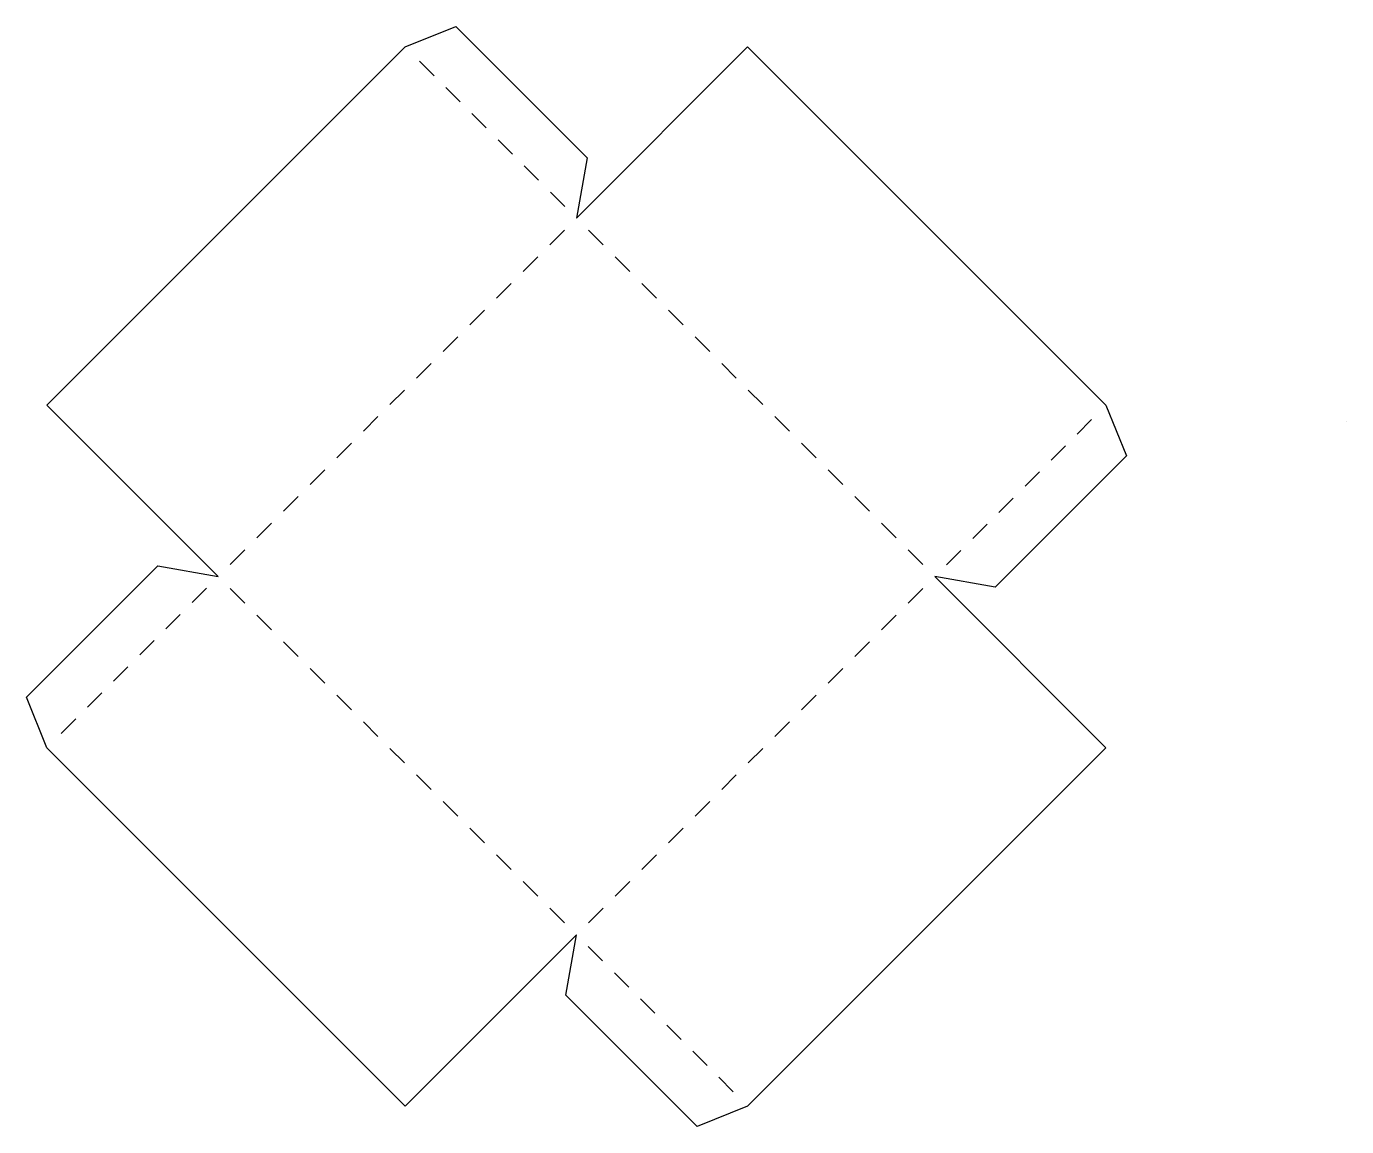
# Model space of a CAD drawing. Header units: centimetres. Extents: x -9.7 to 9.7, y -8.1 to 8.1.
import ezdxf

# ---------------------------------------------------------------- set-up
doc = ezdxf.new("R2010")
doc.units = ezdxf.units.CM
doc.header["$MEASUREMENT"] = 0
doc.layers.add('Layer 1', color=7, linetype='Continuous')

msp = doc.modelspace()

# ---------------------------------------------------------------- linework, layer by layer
at = {"layer": 'Layer 1', "color": 254}
for points, knots in [([(-6.90406, 0.00265), (-6.90406, 0.00265), (-6.90406, 0.0026), (-6.90406, 0.0026), (-6.90406, 0.0026), (-6.90406, 0.0026), (-7.79385, 0.15984), (-7.79385, 0.15984), (-7.79385, 0.15984), (-7.79385, 0.15984), (-9.72631, -1.7726), (-9.72631, -1.7726), (-9.72631, -1.7726), (-9.72631, -1.7726), (-9.42331, -2.51663), (-9.42331, -2.51663), (-9.42331, -2.51663), (-9.42331, -2.51663), (-4.14929, -7.79068), (-4.14929, -7.79068), (-4.14929, -7.79068), (-4.14929, -7.79068), (-4.14929, -7.79063), (-4.14929, -7.79063), (-4.14929, -7.79063), (-4.14929, -7.79063), (-1.63001, -5.27145), (-1.63001, -5.27145), (-1.63001, -5.27145), (-1.63001, -5.27145), (-1.78723, -6.16111), (-1.78723, -6.16111), (-1.78723, -6.16111), (-1.78723, -6.16111), (0.14529, -8.0936), (0.14529, -8.0936), (0.14529, -8.0936), (0.14529, -8.0936), (0.88927, -7.79063), (0.88927, -7.79063), (0.88927, -7.79063), (0.88927, -7.79063), (6.16332, -2.51658), (6.16332, -2.51658), (6.16332, -2.51658), (6.16332, -2.51658), (3.64403, 0.00265), (3.64403, 0.00265), (3.64403, 0.00265), (3.64403, 0.00265), (4.53374, -0.15464), (4.53374, -0.15464), (4.53374, -0.15464), (4.53374, -0.15464), (6.46623, 1.77785), (6.46623, 1.77785), (6.46623, 1.77785), (6.46623, 1.77785), (6.16326, 2.52188), (6.16326, 2.52188), (6.16326, 2.52188), (6.16326, 2.52188), (0.88919, 7.79587), (0.88919, 7.79587), (0.88919, 7.79587), (0.88919, 7.79587), (0.88919, 7.79587), (0.88919, 7.79587), (0.88919, 7.79587), (0.88919, 7.79587), (-1.63007, 5.27661), (-1.63007, 5.27661), (-1.63007, 5.27661), (-1.63007, 5.27661), (-1.63012, 5.27661), (-1.63012, 5.27661), (-1.63012, 5.27661), (-1.63012, 5.27661), (-1.47285, 6.16638), (-1.47285, 6.16638), (-1.47285, 6.16638), (-1.47285, 6.16638), (-3.40529, 8.0989), (-3.40529, 8.0989), (-3.40529, 8.0989), (-3.40529, 8.0989), (-4.1493, 7.79595), (-4.1493, 7.79595), (-4.1493, 7.79595), (-4.1493, 7.79595), (-9.4234, 2.52188), (-9.4234, 2.52188), (-9.4234, 2.52188), (-9.4234, 2.52188), (-6.90406, 0.00265), (-6.90406, 0.00265)], [0, 0, 0, 0, 0.04, 0.04, 0.04, 0.04, 0.08, 0.08, 0.08, 0.08, 0.12, 0.12, 0.12, 0.12, 0.16, 0.16, 0.16, 0.16, 0.2, 0.2, 0.2, 0.2, 0.24, 0.24, 0.24, 0.24, 0.28, 0.28, 0.28, 0.28, 0.32, 0.32, 0.32, 0.32, 0.36, 0.36, 0.36, 0.36, 0.4, 0.4, 0.4, 0.4, 0.44, 0.44, 0.44, 0.44, 0.48, 0.48, 0.48, 0.48, 0.52, 0.52, 0.52, 0.52, 0.56, 0.56, 0.56, 0.56, 0.6, 0.6, 0.6, 0.6, 0.64, 0.64, 0.64, 0.64, 0.68, 0.68, 0.68, 0.68, 0.72, 0.72, 0.72, 0.72, 0.76, 0.76, 0.76, 0.76, 0.8, 0.8, 0.8, 0.8, 0.84, 0.84, 0.84, 0.84, 0.88, 0.88, 0.88, 0.88, 0.92, 0.92, 0.92, 0.92, 1, 1, 1, 1]), ([(9.70465, 2.27925), (9.70465, 2.27925), (9.70447, 2.27925), (9.70447, 2.27925), (9.70447, 2.27925), (9.70447, 2.27925), (9.70447, 2.27944), (9.70447, 2.27944), (9.70447, 2.27944), (9.70447, 2.27944), (9.70465, 2.27944), (9.70465, 2.27944), (9.70465, 2.27944), (9.70465, 2.27944), (9.70465, 2.27925), (9.70465, 2.27925)], [0, 0, 0, 0, 0.2, 0.2, 0.2, 0.2, 0.4, 0.4, 0.4, 0.4, 0.6, 0.6, 0.6, 0.6, 1, 1, 1, 1])]:
    msp.add_open_spline(points, degree=3, knots=knots, dxfattribs=at)
at = {"layer": 'Layer 1', "color": 250, "lineweight": 25}
for points in [[(-3.93856, 7.58515), (-3.93856, 7.58515), (-3.72716, 7.37375), (-3.72716, 7.37375)], [(-3.3424, 6.98897), (-3.3424, 6.98897), (-3.5538, 7.20037), (-3.5538, 7.20037)], [(-3.16907, 6.81567), (-3.16907, 6.81567), (-2.95767, 6.60427), (-2.95767, 6.60427)], [(-2.78429, 6.43088), (-2.78429, 6.43088), (-2.57289, 6.21948), (-2.57289, 6.21948)], [(-2.18818, 5.83472), (-2.18818, 5.83472), (-2.39956, 6.04612), (-2.39956, 6.04612)], [(-1.80345, 5.44999), (-1.80345, 5.44999), (-2.0148, 5.66137), (-2.0148, 5.66137)], [(-1.80676, 5.1), (-1.80676, 5.1), (-2.02218, 4.88452), (-2.02218, 4.88452)], [(-1.23796, 4.88453), (-1.23796, 4.88453), (-1.45344, 5.10001), (-1.45344, 5.10001)], [(-2.41432, 4.49241), (-2.41432, 4.49241), (-2.19887, 4.70789), (-2.19887, 4.70789)], [(-1.0613, 4.70789), (-1.0613, 4.70789), (-0.84585, 4.49244), (-0.84585, 4.49244)], [(-2.80641, 4.10035), (-2.80641, 4.10035), (-2.59096, 4.31577), (-2.59096, 4.31577)], [(-0.45373, 4.10033), (-0.45373, 4.10033), (-0.66921, 4.31578), (-0.66921, 4.31578)], [(-3.1985, 3.70827), (-3.1985, 3.70827), (-2.98305, 3.92367), (-2.98305, 3.92367)], [(-0.06165, 3.70821), (-0.06165, 3.70821), (-0.2771, 3.92369), (-0.2771, 3.92369)], [(-3.37518, 3.53155), (-3.37518, 3.53155), (-3.59063, 3.31613), (-3.59063, 3.31613)], [(0.11504, 3.53158), (0.11504, 3.53158), (0.33049, 3.3161), (0.33049, 3.3161)], [(-3.76727, 3.13944), (-3.76727, 3.13944), (-3.98269, 2.92399), (-3.98269, 2.92399)], [(0.7226, 2.92402), (0.7226, 2.92402), (0.50715, 3.13947), (0.50715, 3.13947)], [(-4.15936, 2.74738), (-4.15936, 2.74738), (-4.37484, 2.5319), (-4.37484, 2.5319)], [(0.89921, 2.74735), (0.89921, 2.74735), (1.11466, 2.53193), (1.11466, 2.53193)], [(-4.55147, 2.35527), (-4.55147, 2.35527), (-4.76689, 2.13979), (-4.76689, 2.13979)], [(1.29135, 2.35529), (1.29135, 2.35529), (1.5068, 2.13984), (1.5068, 2.13984)], [(5.95252, 2.31114), (5.95252, 2.31114), (5.74106, 2.09974), (5.74106, 2.09974)], [(-4.94355, 1.96313), (-4.94355, 1.96313), (-5.159, 1.74771), (-5.159, 1.74771)], [(1.89891, 1.74773), (1.89891, 1.74773), (1.68341, 1.96321), (1.68341, 1.96321)], [(5.56773, 1.92638), (5.56773, 1.92638), (5.35633, 1.715), (5.35633, 1.715)], [(-5.55112, 1.35565), (-5.55112, 1.35565), (-5.33564, 1.57102), (-5.33564, 1.57102)], [(2.07552, 1.57107), (2.07552, 1.57107), (2.29102, 1.35565), (2.29102, 1.35565)], [(5.18295, 1.54162), (5.18295, 1.54162), (4.9716, 1.33027), (4.9716, 1.33027)], [(-5.94315, 0.96351), (-5.94315, 0.96351), (-5.72781, 1.17893), (-5.72781, 1.17893)], [(2.68309, 0.96351), (2.68309, 0.96351), (2.46764, 1.17896), (2.46764, 1.17896)], [(4.79827, 1.15692), (4.79827, 1.15692), (4.58687, 0.94552), (4.58687, 0.94552)], [(-6.33529, 0.57139), (-6.33529, 0.57139), (-6.11984, 0.78684), (-6.11984, 0.78684)], [(2.85978, 0.78682), (2.85978, 0.78682), (3.07523, 0.5714), (3.07523, 0.5714)], [(4.41349, 0.77216), (4.41349, 0.77216), (4.20214, 0.56076), (4.20214, 0.56076)], [(-6.51195, 0.39471), (-6.51195, 0.39471), (-6.72743, 0.17926), (-6.72743, 0.17926)], [(3.25194, 0.39476), (3.25194, 0.39476), (3.46739, 0.17931), (3.46739, 0.17931)], [(4.02876, 0.3874), (4.02876, 0.3874), (3.81736, 0.17602), (3.81736, 0.17602)], [(-7.07742, -0.17074), (-7.07742, -0.17074), (-7.28885, -0.38212), (-7.28885, -0.38212)], [(-6.51198, -0.38949), (-6.51198, -0.38949), (-6.72743, -0.17404), (-6.72743, -0.17404)], [(3.25189, -0.38947), (3.25189, -0.38947), (3.46739, -0.17399), (3.46739, -0.17399)], [(-7.6736, -0.76687), (-7.6736, -0.76687), (-7.4622, -0.55547), (-7.4622, -0.55547)], [(-6.11984, -0.78161), (-6.11984, -0.78161), (-6.33529, -0.56613), (-6.33529, -0.56613)], [(3.07523, -0.5661), (3.07523, -0.5661), (2.85978, -0.78158), (2.85978, -0.78158)], [(-8.05834, -1.1516), (-8.05834, -1.1516), (-7.84696, -0.94025), (-7.84696, -0.94025)], [(-5.9432, -0.95827), (-5.9432, -0.95827), (-5.7278, -1.17375), (-5.7278, -1.17375)], [(2.46772, -1.17367), (2.46772, -1.17367), (2.68312, -0.95822), (2.68312, -0.95822)], [(-8.23174, -1.32495), (-8.23174, -1.32495), (-8.44314, -1.53638), (-8.44314, -1.53638)], [(-5.33564, -1.56586), (-5.33564, -1.56586), (-5.55109, -1.35036), (-5.55109, -1.35036)], [(2.07558, -1.5658), (2.07558, -1.5658), (2.29103, -1.35035), (2.29103, -1.35035)], [(-8.61645, -1.70971), (-8.61645, -1.70971), (-8.82783, -1.92111), (-8.82783, -1.92111)], [(-5.15898, -1.74247), (-5.15898, -1.74247), (-4.94353, -1.95795), (-4.94353, -1.95795)], [(1.68341, -1.95792), (1.68341, -1.95792), (1.89891, -1.74247), (1.89891, -1.74247)], [(-9.21261, -2.3059), (-9.21261, -2.3059), (-9.00121, -2.09447), (-9.00121, -2.09447)], [(-4.55144, -2.35003), (-4.55144, -2.35003), (-4.76689, -2.13458), (-4.76689, -2.13458)], [(1.29135, -2.35), (1.29135, -2.35), (1.5068, -2.13458), (1.5068, -2.13458)], [(-4.15936, -2.74212), (-4.15936, -2.74212), (-4.37481, -2.52672), (-4.37481, -2.52672)], [(0.89921, -2.74212), (0.89921, -2.74212), (1.11471, -2.52672), (1.11471, -2.52672)], [(-3.76727, -3.13423), (-3.76727, -3.13423), (-3.98269, -2.91883), (-3.98269, -2.91883)], [(0.50715, -3.13423), (0.50715, -3.13423), (0.7226, -2.91881), (0.7226, -2.91881)], [(-3.37513, -3.52634), (-3.37513, -3.52634), (-3.59061, -3.31089), (-3.59061, -3.31089)], [(0.11504, -3.52631), (0.11504, -3.52631), (0.33049, -3.31089), (0.33049, -3.31089)], [(-2.98307, -3.91848), (-2.98307, -3.91848), (-3.19849, -3.703), (-3.19849, -3.703)], [(-0.06162, -3.70303), (-0.06162, -3.70303), (-0.27704, -3.91848), (-0.27704, -3.91848)], [(-2.80641, -4.09509), (-2.80641, -4.09509), (-2.59093, -4.31059), (-2.59093, -4.31059)], [(-0.45368, -4.09509), (-0.45368, -4.09509), (-0.66916, -4.31059), (-0.66916, -4.31059)], [(-2.19879, -4.70265), (-2.19879, -4.70265), (-2.41427, -4.4872), (-2.41427, -4.4872)], [(-0.84582, -4.4872), (-0.84582, -4.4872), (-1.06127, -4.7027), (-1.06127, -4.7027)], [(-2.02218, -4.87934), (-2.02218, -4.87934), (-1.8067, -5.09479), (-1.8067, -5.09479)], [(-1.45338, -5.09479), (-1.45338, -5.09479), (-1.2379, -4.87934), (-1.2379, -4.87934)], [(-1.24531, -5.65618), (-1.24531, -5.65618), (-1.45669, -5.44478), (-1.45669, -5.44478)], [(-1.07193, -5.82951), (-1.07193, -5.82951), (-0.86061, -6.04091), (-0.86061, -6.04091)], [(-0.68723, -6.2143), (-0.68723, -6.2143), (-0.47583, -6.42562), (-0.47583, -6.42562)], [(-0.09107, -6.81037), (-0.09107, -6.81037), (-0.30245, -6.59899), (-0.30245, -6.59899)], [(0.08231, -6.98373), (0.08231, -6.98373), (0.29366, -7.19513), (0.29366, -7.19513)], [(0.46704, -7.36846), (0.46704, -7.36846), (0.67844, -7.57986), (0.67844, -7.57986)]]:
    msp.add_open_spline(points, degree=3, dxfattribs=at)

doc.saveas('drawing.dxf')
